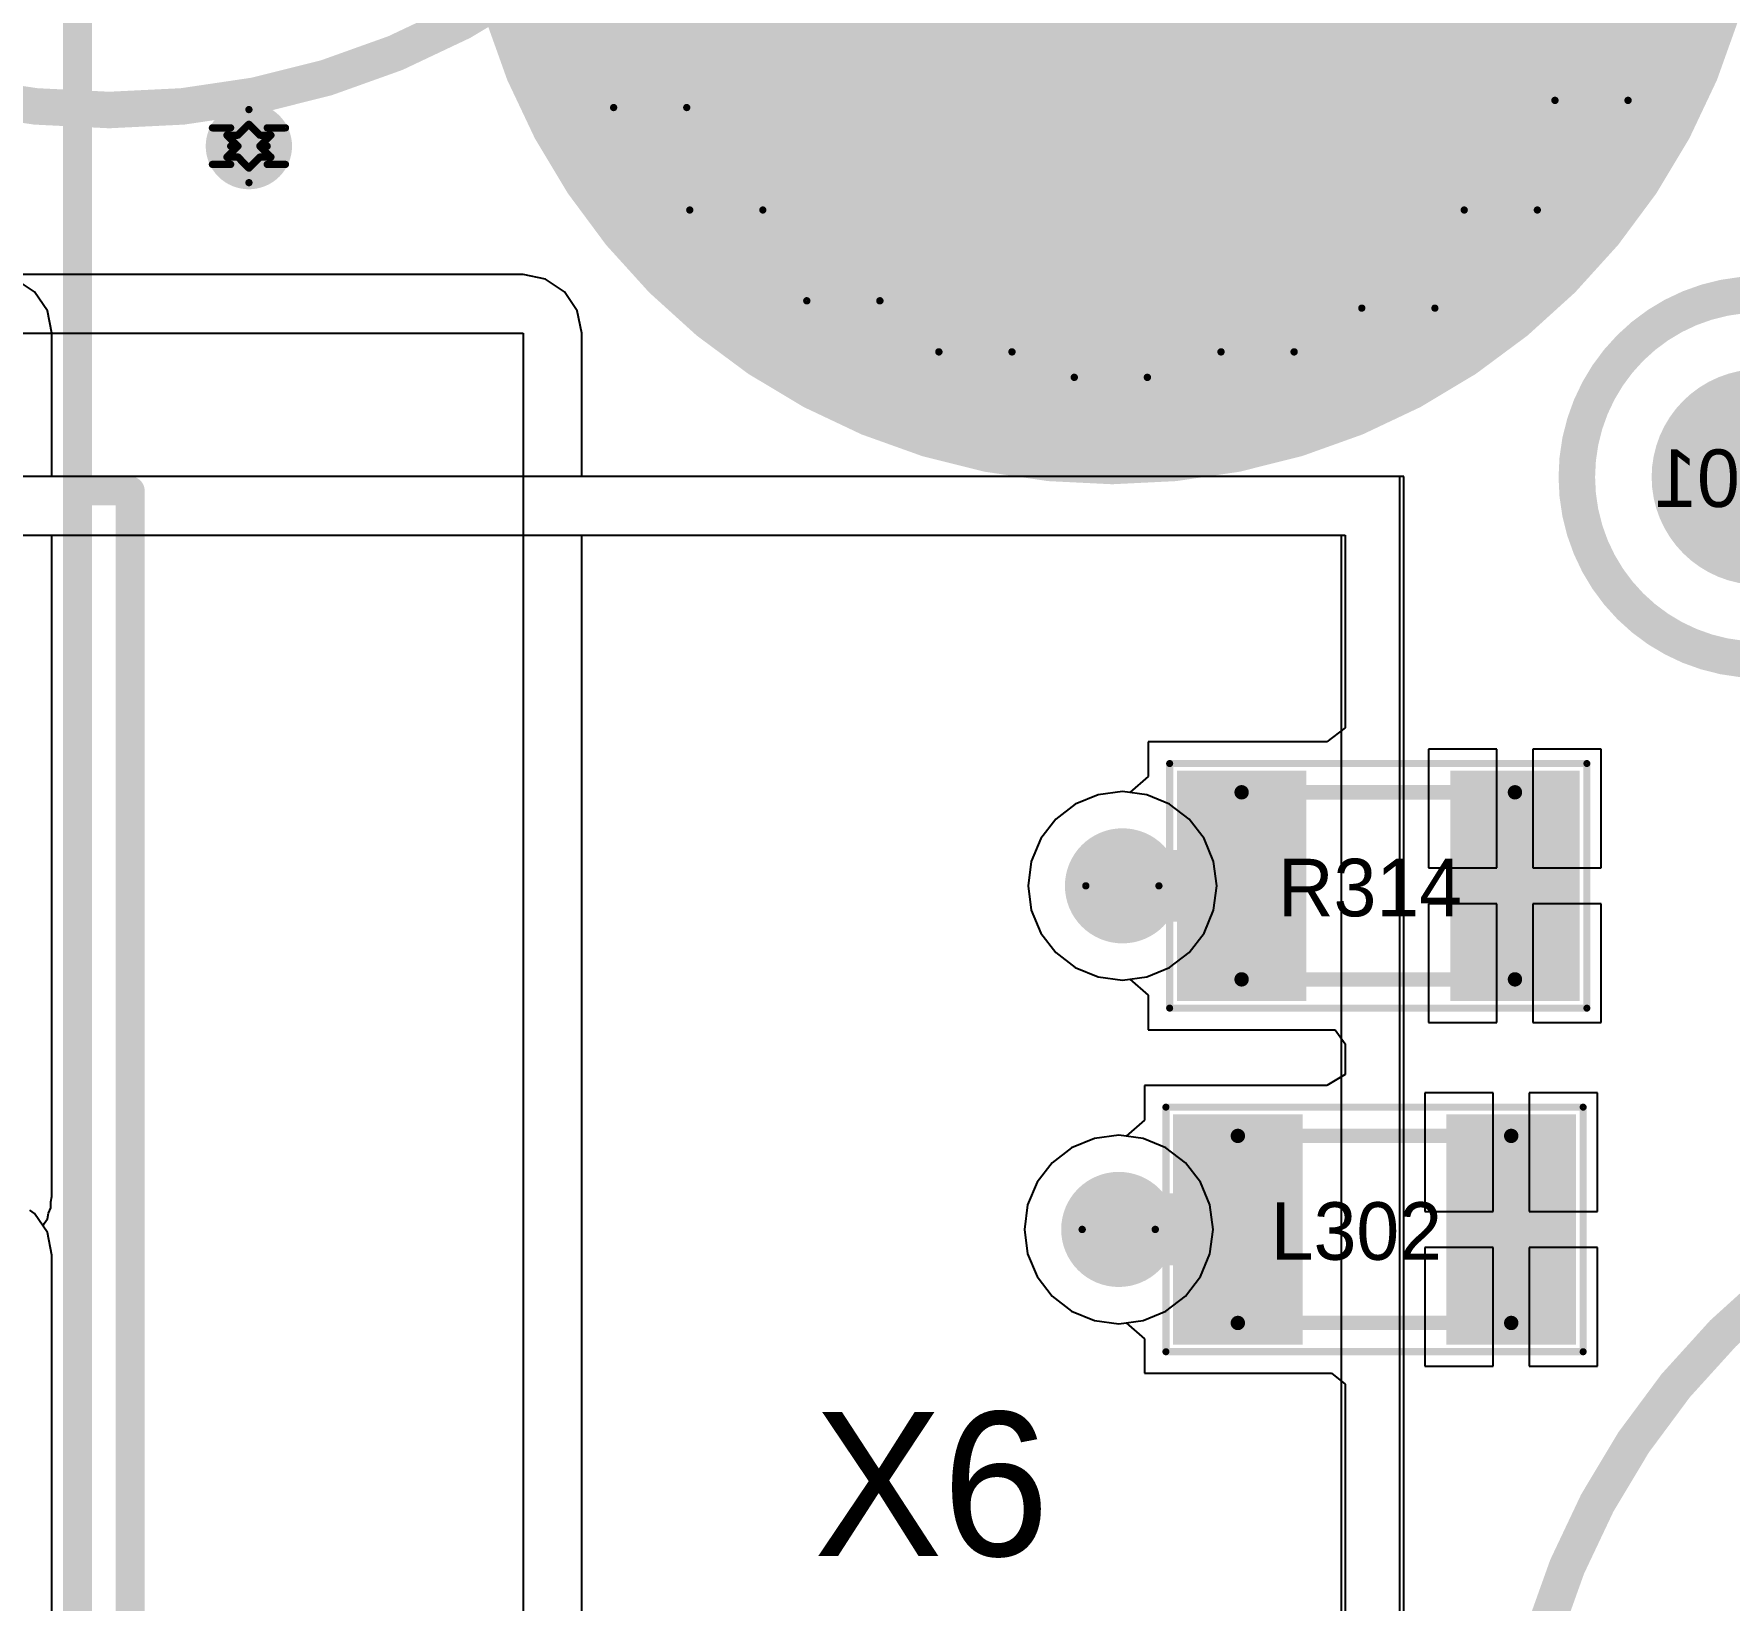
# Model space of a CAD drawing. Header units: millimetres. Extents: x 5 to 399, y 5 to 287.
# Drawn here: x 235.22 to 247, y 172.06 to 182.94 of the extents above; entities that cross this region are included whole.
import ezdxf

# ---------------------------------------------------------------- set-up
doc = ezdxf.new("R2010")
doc.units = ezdxf.units.MM
for name, color, linetype in [('BottomLayer', 5, 'Continuous'), ('BottomOverlay', 54, 'Continuous'), ('BottomPaste', 16, 'Continuous'), ('BottomSolder', 6, 'Continuous'), ('DrillDrawing', 1, 'Continuous'), ('DrillGuide', 244, 'Continuous'), ('Mechanical13', 56, 'Continuous'), ('Mechanical3', 76, 'Continuous'), ('Mechanical7', 56, 'Continuous'), ('MidLayer1', 16, 'Continuous'), ('MidLayer2', 76, 'Continuous'), ('MultiLayer', 9, 'Continuous'), ('PadHoleLayer', 156, 'Continuous'), ('TopLayer', 1, 'Continuous'), ('TopOverlay', 2, 'Continuous'), ('TopPaste', 8, 'Continuous'), ('TopSolder', 216, 'Continuous'), ('ViaHoleLayer', 16, 'Continuous')]:
    doc.layers.add(name, color=color, linetype=linetype)

# ---------------------------------------------------------------- blocks, each defined once
blk = doc.blocks.new('0805_R_7')
at = {"layer": 'Mechanical13', "const_width": 0.1}
for points in [[(0.95, 0.65), (-0.95, 0.65)], [(-0.95, 0.65), (-0.95, -0.65)], [(0.95, 0.65), (0.95, -0.65)], [(0.95, -0.65), (-0.95, -0.65)]]:
    blk.add_lwpolyline(points, dxfattribs=at)
at = {"layer": 'Mechanical13', "const_width": 0.05}
for points in [[(-0.975, 0.65, 1), (-0.925, 0.65, 1)], [(-0.975, 0.65, 1), (-0.925, 0.65, 1)], [(0.925, 0.65, 1), (0.975, 0.65, 1)], [(0.925, 0.65, 1), (0.975, 0.65, 1)], [(-0.975, -0.65, 1), (-0.925, -0.65, 1)], [(-0.975, -0.65, 1), (-0.925, -0.65, 1)], [(0.925, -0.65, 1), (0.975, -0.65, 1)], [(0.925, -0.65, 1), (0.975, -0.65, 1)]]:
    blk.add_lwpolyline(points, format="xyb", close=True, dxfattribs=at)
at = {"layer": 'TopLayer'}
for points in [[(-0.55, -0.75), (-0.55, 0.75), (-1.35, -0.75), (-1.35, 0.75)], [(0.55, 0.75), (0.55, -0.75), (1.35, 0.75), (1.35, -0.75)]]:
    blk.add_solid(points, dxfattribs=at)
at = {"layer": 'TopOverlay', "const_width": 0.05}
for points in [[(1.45, 0.85), (-1.45, 0.85)], [(-1.45, 0.85), (-1.45, -0.85)], [(1.45, 0.85), (1.45, -0.85)], [(1.45, -0.85), (-1.45, -0.85)]]:
    blk.add_lwpolyline(points, dxfattribs=at)
at = {"layer": 'TopOverlay', "const_width": 0.025}
for points in [[(-1.462, 0.85, 1), (-1.438, 0.85, 1)], [(-1.462, 0.85, 1), (-1.438, 0.85, 1)], [(1.438, 0.85, 1), (1.462, 0.85, 1)], [(1.438, 0.85, 1), (1.462, 0.85, 1)], [(-1.462, -0.85, 1), (-1.438, -0.85, 1)], [(-1.462, -0.85, 1), (-1.438, -0.85, 1)], [(1.438, -0.85, 1), (1.462, -0.85, 1)], [(1.438, -0.85, 1), (1.462, -0.85, 1)]]:
    blk.add_lwpolyline(points, format="xyb", close=True, dxfattribs=at)
at = {"layer": 'TopPaste'}
for points in [[(-0.55, -0.75), (-0.55, 0.75), (-1.35, -0.75), (-1.35, 0.75)], [(0.55, 0.75), (0.55, -0.75), (1.35, 0.75), (1.35, -0.75)]]:
    blk.add_solid(points, dxfattribs=at)
at = {"layer": 'TopSolder'}
for points in [[(-0.5, -0.8), (-0.5, 0.8), (-1.4, -0.8), (-1.4, 0.8)], [(0.5, 0.8), (0.5, -0.8), (1.4, 0.8), (1.4, -0.8)]]:
    blk.add_solid(points, dxfattribs=at)
blk = doc.blocks.new('0805_R_12')
at = {"layer": 'Mechanical13', "const_width": 0.1}
for points in [[(-0.95, -0.65), (-0.95, 0.65)], [(-0.95, 0.65), (0.95, 0.65)], [(0.95, -0.65), (0.95, 0.65)], [(-0.95, -0.65), (0.95, -0.65)]]:
    blk.add_lwpolyline(points, dxfattribs=at)
at = {"layer": 'Mechanical13', "const_width": 0.05}
for points in [[(-0.975, 0.65, 1), (-0.925, 0.65, 1)], [(-0.975, 0.65, 1), (-0.925, 0.65, 1)], [(0.925, 0.65, 1), (0.975, 0.65, 1)], [(0.925, 0.65, 1), (0.975, 0.65, 1)], [(-0.975, -0.65, 1), (-0.925, -0.65, 1)], [(-0.975, -0.65, 1), (-0.925, -0.65, 1)], [(0.925, -0.65, 1), (0.975, -0.65, 1)], [(0.925, -0.65, 1), (0.975, -0.65, 1)]]:
    blk.add_lwpolyline(points, format="xyb", close=True, dxfattribs=at)
at = {"layer": 'TopLayer'}
for points in [[(-0.55, -0.75), (-0.55, 0.75), (-1.35, -0.75), (-1.35, 0.75)], [(0.55, 0.75), (0.55, -0.75), (1.35, 0.75), (1.35, -0.75)]]:
    blk.add_solid(points, dxfattribs=at)
at = {"layer": 'TopOverlay', "const_width": 0.05}
for points in [[(-1.45, -0.85), (-1.45, 0.85)], [(-1.45, 0.85), (1.45, 0.85)], [(1.45, -0.85), (1.45, 0.85)], [(-1.45, -0.85), (1.45, -0.85)]]:
    blk.add_lwpolyline(points, dxfattribs=at)
at = {"layer": 'TopOverlay', "const_width": 0.025}
for points in [[(-1.462, 0.85, 1), (-1.438, 0.85, 1)], [(-1.462, 0.85, 1), (-1.438, 0.85, 1)], [(1.438, 0.85, 1), (1.462, 0.85, 1)], [(1.438, 0.85, 1), (1.462, 0.85, 1)], [(-1.462, -0.85, 1), (-1.438, -0.85, 1)], [(-1.462, -0.85, 1), (-1.438, -0.85, 1)], [(1.438, -0.85, 1), (1.462, -0.85, 1)], [(1.438, -0.85, 1), (1.462, -0.85, 1)]]:
    blk.add_lwpolyline(points, format="xyb", close=True, dxfattribs=at)
at = {"layer": 'TopPaste'}
for points in [[(-0.55, -0.75), (-0.55, 0.75), (-1.35, -0.75), (-1.35, 0.75)], [(0.55, 0.75), (0.55, -0.75), (1.35, 0.75), (1.35, -0.75)]]:
    blk.add_solid(points, dxfattribs=at)
at = {"layer": 'TopSolder'}
for points in [[(-0.5, -0.8), (-0.5, 0.8), (-1.4, -0.8), (-1.4, 0.8)], [(0.5, 0.8), (0.5, -0.8), (1.4, 0.8), (1.4, -0.8)]]:
    blk.add_solid(points, dxfattribs=at)
blk = doc.blocks.new('TP1_5MM_B_84')
at = {"layer": 'BottomLayer', "const_width": 0.75}
blk.add_lwpolyline([(-0.375, 0, 1), (0.375, 0, 1)], format="xyb", close=True, dxfattribs=at)
at = {"layer": 'BottomOverlay'}
for points, const_width in [([(1.27, 0, 1), (-1.27, 0, 1)], 0.254), ([(-1.333, 0, 1), (-1.206, 0, 1)], 0.127), ([(1.206, 0, 1), (1.333, 0, 1)], 0.127)]:
    blk.add_lwpolyline(points, format="xyb", close=True, dxfattribs=dict(at, const_width=const_width))
at = {"layer": 'BottomPaste', "const_width": 0.75}
blk.add_lwpolyline([(-0.375, 0, 1), (0.375, 0, 1)], format="xyb", close=True, dxfattribs=at)
at = {"layer": 'BottomSolder', "const_width": 0.75}
blk.add_lwpolyline([(-0.375, 0, 1), (0.375, 0, 1)], format="xyb", close=True, dxfattribs=at)
blk = doc.blocks.new('MOLEX_M_______4P_90_180____172')
at = {"layer": 'BottomLayer'}
for points, const_width in [([(-0.75, 10.05, 1), (0.75, 10.05, 1)], 1.5), ([(1.425, 2.75, 1), (2.775, 2.75, 1)], 1.35), ([(-2.775, -2.75, 1), (-1.425, -2.75, 1)], 1.35), ([(1.425, -2.75, 1), (2.775, -2.75, 1)], 1.35)]:
    blk.add_lwpolyline(points, format="xyb", close=True, dxfattribs=dict(at, const_width=const_width))
blk.add_solid([(-3.45, 1.4), (-0.75, 1.4), (-3.45, 4.1), (-0.75, 4.1)], dxfattribs=at)
at = {"layer": 'BottomSolder'}
for points, const_width in [([(-0.775, 10.05, 1), (0.775, 10.05, 1)], 1.55), ([(1.4, 2.75, 1), (2.8, 2.75, 1)], 1.4), ([(-2.8, -2.75, 1), (-1.4, -2.75, 1)], 1.4), ([(1.4, -2.75, 1), (2.8, -2.75, 1)], 1.4)]:
    blk.add_lwpolyline(points, format="xyb", close=True, dxfattribs=dict(at, const_width=const_width))
blk.add_solid([(-3.5, 1.35), (-0.7, 1.35), (-3.5, 4.15), (-0.7, 4.15)], dxfattribs=at)
at = {"layer": 'MidLayer1'}
for points, const_width in [([(-0.75, 10.05, 1), (0.75, 10.05, 1)], 1.5), ([(1.425, 2.75, 1), (2.775, 2.75, 1)], 1.35), ([(-2.775, -2.75, 1), (-1.425, -2.75, 1)], 1.35), ([(1.425, -2.75, 1), (2.775, -2.75, 1)], 1.35)]:
    blk.add_lwpolyline(points, format="xyb", close=True, dxfattribs=dict(at, const_width=const_width))
blk.add_solid([(-3.45, 1.4), (-0.75, 1.4), (-3.45, 4.1), (-0.75, 4.1)], dxfattribs=at)
at = {"layer": 'MidLayer2'}
for points, const_width in [([(-0.75, 10.05, 1), (0.75, 10.05, 1)], 1.5), ([(1.425, 2.75, 1), (2.775, 2.75, 1)], 1.35), ([(-2.775, -2.75, 1), (-1.425, -2.75, 1)], 1.35), ([(1.425, -2.75, 1), (2.775, -2.75, 1)], 1.35)]:
    blk.add_lwpolyline(points, format="xyb", close=True, dxfattribs=dict(at, const_width=const_width))
blk.add_solid([(-3.45, 1.4), (-0.75, 1.4), (-3.45, 4.1), (-0.75, 4.1)], dxfattribs=at)
at = {"layer": 'MultiLayer'}
for points, const_width in [([(-0.75, 10.05, 1), (0.75, 10.05, 1)], 1.5), ([(1.425, 2.75, 1), (2.775, 2.75, 1)], 1.35), ([(-2.775, -2.75, 1), (-1.425, -2.75, 1)], 1.35), ([(1.425, -2.75, 1), (2.775, -2.75, 1)], 1.35)]:
    blk.add_lwpolyline(points, format="xyb", close=True, dxfattribs=dict(at, const_width=const_width))
blk.add_solid([(-3.45, 1.4), (-0.75, 1.4), (-3.45, 4.1), (-0.75, 4.1)], dxfattribs=at)
at = {"layer": 'PadHoleLayer'}
for points, const_width in [([(-0.75, 10.05, 1), (0.75, 10.05, 1)], 1.5), ([(-2.525, 2.75, 1), (-1.675, 2.75, 1)], 0.85), ([(1.675, 2.75, 1), (2.525, 2.75, 1)], 0.85), ([(-2.525, -2.75, 1), (-1.675, -2.75, 1)], 0.85), ([(1.675, -2.75, 1), (2.525, -2.75, 1)], 0.85)]:
    blk.add_lwpolyline(points, format="xyb", close=True, dxfattribs=dict(at, const_width=const_width))
at = {"layer": 'TopLayer'}
for points, const_width in [([(-0.75, 10.05, 1), (0.75, 10.05, 1)], 1.5), ([(1.425, 2.75, 1), (2.775, 2.75, 1)], 1.35), ([(-2.775, -2.75, 1), (-1.425, -2.75, 1)], 1.35), ([(1.425, -2.75, 1), (2.775, -2.75, 1)], 1.35)]:
    blk.add_lwpolyline(points, format="xyb", close=True, dxfattribs=dict(at, const_width=const_width))
blk.add_solid([(-3.45, 1.4), (-0.75, 1.4), (-3.45, 4.1), (-0.75, 4.1)], dxfattribs=at)
at = {"layer": 'TopOverlay', "const_width": 0.203}
for points in [[(-5.173, 16.644), (4.809, 16.644)], [(-5.173, -4.5), (-5.173, 16.644)], [(4.809, -4.5), (4.809, 16.644)], [(-1.008, 15.856), (-1.008, 16.618)], [(1.024, 15.856), (1.024, 16.618)], [(-1.008, 15.856), (1.024, 15.856)], [(4.809, 5.054), (5.175, 5.054)], [(5.175, -4.5), (5.175, 5.054)], [(-3.937, 1.016), (-3.937, 4.572)], [(-3.937, 4.572), (-0.381, 4.572)], [(-0.381, 1.016), (-0.381, 4.572)], [(0.263, 3.556), (1.279, 4.572)], [(1.279, 4.572), (2.803, 4.572)], [(2.803, 4.572), (3.819, 3.556)], [(0.263, 1.016), (0.263, 3.556)], [(3.819, 1.016), (3.819, 3.556)], [(-3.937, 0.508), (-3.937, 1.016)], [(-0.381, 0.508), (-0.381, 1.016)], [(0.263, 0.508), (0.263, 1.016)], [(3.819, 0.508), (3.819, 1.016)], [(-3.937, 0.508), (-0.381, 0.508)], [(0.263, 0.508), (3.819, 0.508)], [(-3.937, -1.397), (-2.921, -0.381)], [(-2.921, -0.381), (-1.397, -0.381)], [(-1.397, -0.381), (-0.381, -1.397)], [(0.263, -0.928), (0.263, -0.381)], [(0.263, -0.381), (3.819, -0.381)], [(3.819, -0.928), (3.819, -0.381)], [(0.263, -4.484), (0.263, -0.928)], [(3.819, -4.484), (3.819, -0.928)], [(-3.937, -1.944), (-3.937, -1.397)], [(-0.381, -1.944), (-0.381, -1.397)], [(-3.937, -4.484), (-3.937, -1.944)], [(-0.381, -4.484), (-0.381, -1.944)], [(-5.173, -4.5), (3.363, -4.5)], [(-3.937, -4.484), (-0.381, -4.484)], [(0.263, -4.484), (3.819, -4.484)], [(3.363, -4.5), (4.809, -4.5)], [(4.809, -4.5), (5.175, -4.5)]]:
    blk.add_lwpolyline(points, dxfattribs=at)
at = {"layer": 'TopOverlay', "const_width": 0.102}
for points in [[(-5.224, 16.644, 1), (-5.123, 16.644, 1)], [(-5.224, 16.644, 1), (-5.123, 16.644, 1)], [(4.758, 16.644, 1), (4.86, 16.644, 1)], [(4.758, 16.644, 1), (4.86, 16.644, 1)], [(-1.059, 16.618, 1), (-0.957, 16.618, 1)], [(0.973, 16.618, 1), (1.075, 16.618, 1)], [(-1.059, 15.856, 1), (-0.957, 15.856, 1)], [(-1.059, 15.856, 1), (-0.957, 15.856, 1)], [(0.973, 15.856, 1), (1.075, 15.856, 1)], [(0.973, 15.856, 1), (1.075, 15.856, 1)], [(4.758, 5.054, 1), (4.86, 5.054, 1)], [(5.124, 5.054, 1), (5.225, 5.054, 1)], [(5.124, 5.054, 1), (5.225, 5.054, 1)], [(-3.988, 4.572, 1), (-3.886, 4.572, 1)], [(-3.988, 4.572, 1), (-3.886, 4.572, 1)], [(-0.432, 4.572, 1), (-0.33, 4.572, 1)], [(-0.432, 4.572, 1), (-0.33, 4.572, 1)], [(1.228, 4.572, 1), (1.33, 4.572, 1)], [(1.228, 4.572, 1), (1.33, 4.572, 1)], [(2.752, 4.572, 1), (2.854, 4.572, 1)], [(2.752, 4.572, 1), (2.854, 4.572, 1)], [(0.212, 3.556, 1), (0.314, 3.556, 1)], [(0.212, 3.556, 1), (0.314, 3.556, 1)], [(3.768, 3.556, 1), (3.87, 3.556, 1)], [(3.768, 3.556, 1), (3.87, 3.556, 1)], [(-3.988, 1.016, 1), (-3.886, 1.016, 1)], [(-3.988, 1.016, 1), (-3.886, 1.016, 1)], [(-0.432, 1.016, 1), (-0.33, 1.016, 1)], [(-0.432, 1.016, 1), (-0.33, 1.016, 1)], [(0.212, 1.016, 1), (0.314, 1.016, 1)], [(0.212, 1.016, 1), (0.314, 1.016, 1)], [(3.768, 1.016, 1), (3.87, 1.016, 1)], [(3.768, 1.016, 1), (3.87, 1.016, 1)], [(-3.988, 0.508, 1), (-3.886, 0.508, 1)], [(-3.988, 0.508, 1), (-3.886, 0.508, 1)], [(-0.432, 0.508, 1), (-0.33, 0.508, 1)], [(-0.432, 0.508, 1), (-0.33, 0.508, 1)], [(0.212, 0.508, 1), (0.314, 0.508, 1)], [(0.212, 0.508, 1), (0.314, 0.508, 1)], [(3.768, 0.508, 1), (3.87, 0.508, 1)], [(3.768, 0.508, 1), (3.87, 0.508, 1)], [(-2.972, -0.381, 1), (-2.87, -0.381, 1)], [(-2.972, -0.381, 1), (-2.87, -0.381, 1)], [(-1.448, -0.381, 1), (-1.346, -0.381, 1)], [(-1.448, -0.381, 1), (-1.346, -0.381, 1)], [(0.212, -0.381, 1), (0.314, -0.381, 1)], [(0.212, -0.381, 1), (0.314, -0.381, 1)], [(3.768, -0.381, 1), (3.87, -0.381, 1)], [(3.768, -0.381, 1), (3.87, -0.381, 1)], [(0.212, -0.928, 1), (0.314, -0.928, 1)], [(0.212, -0.928, 1), (0.314, -0.928, 1)], [(3.768, -0.928, 1), (3.87, -0.928, 1)], [(3.768, -0.928, 1), (3.87, -0.928, 1)], [(-3.988, -1.397, 1), (-3.886, -1.397, 1)], [(-3.988, -1.397, 1), (-3.886, -1.397, 1)], [(-0.432, -1.397, 1), (-0.33, -1.397, 1)], [(-0.432, -1.397, 1), (-0.33, -1.397, 1)], [(-3.988, -1.944, 1), (-3.886, -1.944, 1)], [(-3.988, -1.944, 1), (-3.886, -1.944, 1)], [(-0.432, -1.944, 1), (-0.33, -1.944, 1)], [(-0.432, -1.944, 1), (-0.33, -1.944, 1)], [(-5.224, -4.5, 1), (-5.123, -4.5, 1)], [(-5.224, -4.5, 1), (-5.123, -4.5, 1)], [(-3.988, -4.484, 1), (-3.886, -4.484, 1)], [(-3.988, -4.484, 1), (-3.886, -4.484, 1)], [(-0.432, -4.484, 1), (-0.33, -4.484, 1)], [(-0.432, -4.484, 1), (-0.33, -4.484, 1)], [(0.212, -4.484, 1), (0.314, -4.484, 1)], [(0.212, -4.484, 1), (0.314, -4.484, 1)], [(3.312, -4.5, 1), (3.414, -4.5, 1)], [(3.312, -4.5, 1), (3.414, -4.5, 1)], [(3.768, -4.484, 1), (3.87, -4.484, 1)], [(3.768, -4.484, 1), (3.87, -4.484, 1)], [(4.758, -4.5, 1), (4.86, -4.5, 1)], [(4.758, -4.5, 1), (4.86, -4.5, 1)], [(4.758, -4.5, 1), (4.86, -4.5, 1)], [(5.124, -4.5, 1), (5.225, -4.5, 1)], [(5.124, -4.5, 1), (5.225, -4.5, 1)]]:
    blk.add_lwpolyline(points, format="xyb", close=True, dxfattribs=at)
at = {"layer": 'TopSolder'}
for points, const_width in [([(-0.775, 10.05, 1), (0.775, 10.05, 1)], 1.55), ([(1.4, 2.75, 1), (2.8, 2.75, 1)], 1.4), ([(-2.8, -2.75, 1), (-1.4, -2.75, 1)], 1.4), ([(1.4, -2.75, 1), (2.8, -2.75, 1)], 1.4)]:
    blk.add_lwpolyline(points, format="xyb", close=True, dxfattribs=dict(at, const_width=const_width))
blk.add_solid([(-3.5, 1.35), (-0.7, 1.35), (-3.5, 4.15), (-0.7, 4.15)], dxfattribs=at)
blk = doc.blocks.new('M4_4_5_PAD9_211')
at = {"layer": 'BottomLayer', "const_width": 4.5}
blk.add_lwpolyline([(36.379, 0, 1), (40.879, 0, 1)], format="xyb", close=True, dxfattribs=at)
at = {"layer": 'BottomSolder', "const_width": 4.55}
blk.add_lwpolyline([(36.354, 0, 1), (40.904, 0, 1)], format="xyb", close=True, dxfattribs=at)
at = {"layer": 'MidLayer1', "const_width": 4.5}
blk.add_lwpolyline([(36.379, 0, 1), (40.879, 0, 1)], format="xyb", close=True, dxfattribs=at)
at = {"layer": 'MidLayer2', "const_width": 4.5}
blk.add_lwpolyline([(36.379, 0, 1), (40.879, 0, 1)], format="xyb", close=True, dxfattribs=at)
at = {"layer": 'MultiLayer', "const_width": 4.5}
blk.add_lwpolyline([(36.379, 0, 1), (40.879, 0, 1)], format="xyb", close=True, dxfattribs=at)
at = {"layer": 'PadHoleLayer', "const_width": 2.25}
blk.add_lwpolyline([(37.504, 0, 1), (39.754, 0, 1)], format="xyb", close=True, dxfattribs=at)
at = {"layer": 'TopLayer', "const_width": 4.5}
blk.add_lwpolyline([(36.379, 0, 1), (40.879, 0, 1)], format="xyb", close=True, dxfattribs=at)
at = {"layer": 'TopSolder', "const_width": 4.55}
blk.add_lwpolyline([(36.354, 0, 1), (40.904, 0, 1)], format="xyb", close=True, dxfattribs=at)

msp = doc.modelspace()

# ---------------------------------------------------------------- linework, layer by layer
at = {"layer": 'BottomLayer'}
for p, q in [((235.223, 181.149), (235.091, 181.238)), ((235.312, 181.017), (235.223, 181.149)), ((235.343, 180.861), (235.312, 181.017)), ((235.343, 179.866), (235.343, 180.861)), ((244.712, 179.866), (235.343, 179.866)), ((244.712, 171.604), (244.712, 179.866)), ((235.343, 179.338), (235.343, 179.458)), ((235.343, 179.458), (244.305, 179.458)), ((244.305, 179.458), (244.305, 171.694)), ((235.343, 174.863), (235.343, 179.338)), ((235.335, 174.824), (235.343, 174.863)), ((235.312, 174.707), (235.32, 174.746)), ((235.32, 174.746), (235.335, 174.783)), ((235.335, 174.783), (235.335, 174.824)), ((235.282, 174.656), (235.289, 174.674)), ((235.312, 174.611), (235.282, 174.656)), ((235.289, 174.674), (235.312, 174.707)), ((235.343, 174.455), (235.312, 174.611)), ((235.343, 168.691), (235.343, 174.455))]:
    msp.add_line(p, q, dxfattribs=at)
for points, const_width in [([(245.844, 182.48, 1), (246.244, 182.48, 1)], 0.4), ([(239.302, 182.43, 1), (239.702, 182.43, 1)], 0.4), ([(236.562, 182.162, 1), (236.862, 182.162, 1)], 0.3), ([(239.83, 181.718, 1), (240.23, 181.718, 1)], 0.4), ([(245.214, 181.718, 1), (245.614, 181.718, 1)], 0.4), ([(240.644, 181.087, 1), (241.044, 181.087, 1)], 0.4), ([(244.502, 181.036, 1), (244.902, 181.036, 1)], 0.4), ([(241.562, 180.732, 1), (241.962, 180.732, 1)], 0.4), ([(243.523, 180.732, 1), (243.923, 180.732, 1)], 0.4), ([(242.503, 180.555, 1), (242.903, 180.555, 1)], 0.4), ([(242.584, 177.021, 1), (242.984, 177.021, 1)], 0.4), ([(242.558, 174.633, 1), (242.958, 174.633, 1)], 0.4)]:
    msp.add_lwpolyline(points, format="xyb", close=True, dxfattribs=dict(at, const_width=const_width))
at = {"layer": 'DrillDrawing'}
for points, const_width in [([(246.298, 182.48, 1), (245.79, 182.48, 1)], 0.0508), ([(239.756, 182.43, 1), (239.248, 182.43, 1)], 0.0508), ([(236.7, 182.416, 1), (236.725, 182.416, 1)], 0.0254), ([(236.7, 182.416, 1), (236.725, 182.416, 1)], 0.0254), ([(239.235, 182.43, 1), (239.26, 182.43, 1)], 0.0254), ([(239.743, 182.43, 1), (239.768, 182.43, 1)], 0.0254), ([(245.777, 182.48, 1), (245.803, 182.48, 1)], 0.0254), ([(246.285, 182.48, 1), (246.311, 182.48, 1)], 0.0254), ([(236.446, 182.289, 1), (236.471, 182.289, 1)], 0.0254), ([(236.446, 182.289, 1), (236.471, 182.289, 1)], 0.0254), ([(236.573, 182.289, 1), (236.598, 182.289, 1)], 0.0254), ([(236.573, 182.289, 1), (236.598, 182.289, 1)], 0.0254), ([(236.7, 182.314, 1), (236.725, 182.314, 1)], 0.0254), ([(236.7, 182.314, 1), (236.725, 182.314, 1)], 0.0254), ([(236.827, 182.289, 1), (236.852, 182.289, 1)], 0.0254), ([(236.827, 182.289, 1), (236.852, 182.289, 1)], 0.0254), ([(236.954, 182.289, 1), (236.979, 182.289, 1)], 0.0254), ([(236.954, 182.289, 1), (236.979, 182.289, 1)], 0.0254), ([(236.547, 182.238, 1), (236.573, 182.238, 1)], 0.0254), ([(236.547, 182.238, 1), (236.573, 182.238, 1)], 0.0254), ([(236.573, 182.162, 1), (236.598, 182.162, 1)], 0.0254), ([(236.573, 182.162, 1), (236.598, 182.162, 1)], 0.0254), ([(236.624, 182.238, 1), (236.649, 182.238, 1)], 0.0254), ([(236.624, 182.238, 1), (236.649, 182.238, 1)], 0.0254), ([(236.624, 182.162, 1), (236.649, 182.162, 1)], 0.0254), ([(236.624, 182.162, 1), (236.649, 182.162, 1)], 0.0254), ([(236.776, 182.238, 1), (236.801, 182.238, 1)], 0.0254), ([(236.776, 182.238, 1), (236.801, 182.238, 1)], 0.0254), ([(236.776, 182.162, 1), (236.801, 182.162, 1)], 0.0254), ([(236.776, 182.162, 1), (236.801, 182.162, 1)], 0.0254), ([(236.827, 182.162, 1), (236.852, 182.162, 1)], 0.0254), ([(236.827, 182.162, 1), (236.852, 182.162, 1)], 0.0254), ([(236.852, 182.238, 1), (236.878, 182.238, 1)], 0.0254), ([(236.852, 182.238, 1), (236.878, 182.238, 1)], 0.0254), ([(236.446, 182.035, 1), (236.471, 182.035, 1)], 0.0254), ([(236.446, 182.035, 1), (236.471, 182.035, 1)], 0.0254), ([(236.547, 182.086, 1), (236.573, 182.086, 1)], 0.0254), ([(236.547, 182.086, 1), (236.573, 182.086, 1)], 0.0254), ([(236.573, 182.035, 1), (236.598, 182.035, 1)], 0.0254), ([(236.573, 182.035, 1), (236.598, 182.035, 1)], 0.0254), ([(236.624, 182.086, 1), (236.649, 182.086, 1)], 0.0254), ([(236.624, 182.086, 1), (236.649, 182.086, 1)], 0.0254), ([(236.776, 182.086, 1), (236.801, 182.086, 1)], 0.0254), ([(236.776, 182.086, 1), (236.801, 182.086, 1)], 0.0254), ([(236.827, 182.035, 1), (236.852, 182.035, 1)], 0.0254), ([(236.827, 182.035, 1), (236.852, 182.035, 1)], 0.0254), ([(236.852, 182.086, 1), (236.878, 182.086, 1)], 0.0254), ([(236.852, 182.086, 1), (236.878, 182.086, 1)], 0.0254), ([(236.954, 182.035, 1), (236.979, 182.035, 1)], 0.0254), ([(236.954, 182.035, 1), (236.979, 182.035, 1)], 0.0254), ([(236.7, 182.009, 1), (236.725, 182.009, 1)], 0.0254), ([(236.7, 182.009, 1), (236.725, 182.009, 1)], 0.0254), ([(236.7, 181.908, 1), (236.725, 181.908, 1)], 0.0254), ([(236.7, 181.908, 1), (236.725, 181.908, 1)], 0.0254), ([(240.284, 181.718, 1), (239.776, 181.718, 1)], 0.0508), ([(245.668, 181.718, 1), (245.16, 181.718, 1)], 0.0508), ([(239.764, 181.718, 1), (239.789, 181.718, 1)], 0.0254), ([(240.272, 181.718, 1), (240.297, 181.718, 1)], 0.0254), ([(245.147, 181.718, 1), (245.172, 181.718, 1)], 0.0254), ([(245.655, 181.718, 1), (245.68, 181.718, 1)], 0.0254), ([(241.098, 181.087, 1), (240.59, 181.087, 1)], 0.0508), ([(244.956, 181.036, 1), (244.448, 181.036, 1)], 0.0508), ([(240.577, 181.087, 1), (240.603, 181.087, 1)], 0.0254), ([(241.085, 181.087, 1), (241.111, 181.087, 1)], 0.0254), ([(242.016, 180.732, 1), (241.508, 180.732, 1)], 0.0508), ([(243.977, 180.732, 1), (243.469, 180.732, 1)], 0.0508), ([(244.435, 181.036, 1), (244.46, 181.036, 1)], 0.0254), ([(244.943, 181.036, 1), (244.968, 181.036, 1)], 0.0254), ([(241.495, 180.732, 1), (241.521, 180.732, 1)], 0.0254), ([(242.003, 180.732, 1), (242.029, 180.732, 1)], 0.0254), ([(242.957, 180.555, 1), (242.449, 180.555, 1)], 0.0508), ([(243.456, 180.732, 1), (243.482, 180.732, 1)], 0.0254), ([(243.964, 180.732, 1), (243.99, 180.732, 1)], 0.0254), ([(242.436, 180.555, 1), (242.462, 180.555, 1)], 0.0254), ([(242.944, 180.555, 1), (242.97, 180.555, 1)], 0.0254), ([(243.038, 177.021, 1), (242.53, 177.021, 1)], 0.0508), ([(242.517, 177.021, 1), (242.542, 177.021, 1)], 0.0254), ([(243.025, 177.021, 1), (243.05, 177.021, 1)], 0.0254), ([(243.012, 174.633, 1), (242.504, 174.633, 1)], 0.0508), ([(242.491, 174.633, 1), (242.517, 174.633, 1)], 0.0254), ([(242.999, 174.633, 1), (243.025, 174.633, 1)], 0.0254)]:
    msp.add_lwpolyline(points, format="xyb", close=True, dxfattribs=dict(at, const_width=const_width))
at = {"layer": 'DrillDrawing', "const_width": 0.0508}
for points in [[(236.585, 182.289), (236.712, 182.416)], [(236.712, 182.416), (236.839, 182.289)], [(236.458, 182.289), (236.585, 182.162)], [(236.458, 182.289), (236.585, 182.289)], [(236.636, 182.238), (236.712, 182.314)], [(236.712, 182.314), (236.789, 182.238)], [(236.839, 182.289), (236.966, 182.289)], [(236.839, 182.162), (236.966, 182.289)], [(236.458, 182.035), (236.585, 182.162)], [(236.56, 182.238), (236.636, 182.162)], [(236.56, 182.238), (236.636, 182.238)], [(236.56, 182.086), (236.636, 182.162)], [(236.789, 182.238), (236.865, 182.238)], [(236.789, 182.162), (236.865, 182.238)], [(236.789, 182.162), (236.865, 182.086)], [(236.839, 182.162), (236.966, 182.035)], [(236.458, 182.035), (236.585, 182.035)], [(236.56, 182.086), (236.636, 182.086)], [(236.585, 182.035), (236.712, 181.908)], [(236.636, 182.086), (236.712, 182.009)], [(236.712, 182.009), (236.789, 182.086)], [(236.712, 181.908), (236.839, 182.035)], [(236.789, 182.086), (236.865, 182.086)], [(236.839, 182.035), (236.966, 182.035)]]:
    msp.add_lwpolyline(points, dxfattribs=at)
at = {"layer": 'DrillGuide'}
for points, const_width in [([(239.402, 182.43, 1), (239.602, 182.43, 1)], 0.2), ([(245.944, 182.48, 1), (246.144, 182.48, 1)], 0.2), ([(236.65, 182.162, 1), (236.775, 182.162, 1)], 0.125), ([(239.93, 181.718, 1), (240.13, 181.718, 1)], 0.2), ([(245.314, 181.718, 1), (245.514, 181.718, 1)], 0.2), ([(240.744, 181.087, 1), (240.944, 181.087, 1)], 0.2), ([(244.602, 181.036, 1), (244.802, 181.036, 1)], 0.2), ([(241.662, 180.732, 1), (241.862, 180.732, 1)], 0.2), ([(243.623, 180.732, 1), (243.823, 180.732, 1)], 0.2), ([(242.603, 180.555, 1), (242.803, 180.555, 1)], 0.2), ([(242.684, 177.021, 1), (242.884, 177.021, 1)], 0.2), ([(242.658, 174.633, 1), (242.858, 174.633, 1)], 0.2)]:
    msp.add_lwpolyline(points, format="xyb", close=True, dxfattribs=dict(at, const_width=const_width))
at = {"layer": 'Mechanical3', "const_width": 0.254}
msp.add_lwpolyline([(244.963, 184.362, 1), (240.462, 184.362, 1)], format="xyb", close=True, dxfattribs=at)
at = {"layer": 'Mechanical7', "const_width": 0.254}
for points in [[(240.941, 187.613, 1), (230.541, 187.613, 1)], [(255.494, 170.375, 1), (245.494, 170.375, 1)]]:
    msp.add_lwpolyline(points, format="xyb", close=True, dxfattribs=at)
at = {"layer": 'MidLayer1'}
for p, q in [((244.712, 179.866), (225.592, 179.866)), ((244.712, 171.604), (244.712, 179.866)), ((226, 179.458), (244.305, 179.458)), ((244.305, 179.458), (244.305, 171.694))]:
    msp.add_line(p, q, dxfattribs=at)
for points, const_width in [([(245.844, 182.48, 1), (246.244, 182.48, 1)], 0.4), ([(239.302, 182.43, 1), (239.702, 182.43, 1)], 0.4), ([(236.562, 182.162, 1), (236.862, 182.162, 1)], 0.3), ([(239.83, 181.718, 1), (240.23, 181.718, 1)], 0.4), ([(245.214, 181.718, 1), (245.614, 181.718, 1)], 0.4), ([(240.644, 181.087, 1), (241.044, 181.087, 1)], 0.4), ([(244.502, 181.036, 1), (244.902, 181.036, 1)], 0.4), ([(241.562, 180.732, 1), (241.962, 180.732, 1)], 0.4), ([(243.523, 180.732, 1), (243.923, 180.732, 1)], 0.4), ([(242.503, 180.555, 1), (242.903, 180.555, 1)], 0.4), ([(242.584, 177.021, 1), (242.984, 177.021, 1)], 0.4), ([(242.558, 174.633, 1), (242.958, 174.633, 1)], 0.4)]:
    msp.add_lwpolyline(points, format="xyb", close=True, dxfattribs=dict(at, const_width=const_width))
at = {"layer": 'MidLayer2'}
for p, q in [((244.712, 179.866), (225.592, 179.866)), ((244.712, 171.604), (244.712, 179.866)), ((226, 179.458), (244.305, 179.458)), ((244.305, 179.458), (244.305, 171.694)), ((242.456, 177.589), (242.32, 177.484)), ((242.614, 177.654), (242.456, 177.589)), ((242.784, 177.676), (242.614, 177.654)), ((242.953, 177.654), (242.784, 177.676)), ((243.111, 177.589), (242.953, 177.654)), ((243.247, 177.484), (243.111, 177.589)), ((242.32, 177.484), (242.216, 177.349)), ((243.351, 177.349), (243.247, 177.484)), ((242.216, 177.349), (242.15, 177.19)), ((243.417, 177.19), (243.351, 177.349)), ((242.15, 177.19), (242.128, 177.021)), ((243.439, 177.021), (243.417, 177.19)), ((242.128, 177.021), (242.15, 176.851)), ((243.417, 176.851), (243.439, 177.021)), ((242.15, 176.851), (242.216, 176.693)), ((243.351, 176.693), (243.417, 176.851)), ((242.216, 176.693), (242.32, 176.557)), ((243.247, 176.557), (243.351, 176.693)), ((242.32, 176.557), (242.456, 176.453)), ((243.111, 176.453), (243.247, 176.557)), ((242.456, 176.453), (242.614, 176.388)), ((242.614, 176.388), (242.784, 176.365)), ((242.784, 176.365), (242.953, 176.388)), ((242.953, 176.388), (243.111, 176.453)), ((242.589, 175.266), (242.43, 175.201)), ((242.758, 175.289), (242.589, 175.266)), ((242.928, 175.266), (242.758, 175.289)), ((243.086, 175.201), (242.928, 175.266)), ((242.295, 175.097), (242.19, 174.961)), ((242.43, 175.201), (242.295, 175.097)), ((243.222, 175.097), (243.086, 175.201)), ((243.326, 174.961), (243.222, 175.097)), ((242.19, 174.961), (242.125, 174.803)), ((243.391, 174.803), (243.326, 174.961)), ((242.125, 174.803), (242.103, 174.633)), ((243.414, 174.633), (243.391, 174.803)), ((242.103, 174.633), (242.125, 174.464)), ((243.391, 174.464), (243.414, 174.633)), ((242.125, 174.464), (242.19, 174.305)), ((243.326, 174.305), (243.391, 174.464)), ((242.19, 174.305), (242.295, 174.17)), ((243.222, 174.17), (243.326, 174.305)), ((242.295, 174.17), (242.43, 174.065)), ((243.086, 174.065), (243.222, 174.17)), ((242.43, 174.065), (242.589, 174)), ((242.928, 174), (243.086, 174.065)), ((242.589, 174), (242.758, 173.978)), ((242.758, 173.978), (242.928, 174))]:
    msp.add_line(p, q, dxfattribs=at)
for points, const_width in [([(245.844, 182.48, 1), (246.244, 182.48, 1)], 0.4), ([(239.302, 182.43, 1), (239.702, 182.43, 1)], 0.4), ([(236.562, 182.162, 1), (236.862, 182.162, 1)], 0.3), ([(239.83, 181.718, 1), (240.23, 181.718, 1)], 0.4), ([(245.214, 181.718, 1), (245.614, 181.718, 1)], 0.4), ([(240.644, 181.087, 1), (241.044, 181.087, 1)], 0.4), ([(244.502, 181.036, 1), (244.902, 181.036, 1)], 0.4), ([(241.562, 180.732, 1), (241.962, 180.732, 1)], 0.4), ([(243.523, 180.732, 1), (243.923, 180.732, 1)], 0.4), ([(242.503, 180.555, 1), (242.903, 180.555, 1)], 0.4), ([(242.584, 177.021, 1), (242.984, 177.021, 1)], 0.4), ([(242.558, 174.633, 1), (242.958, 174.633, 1)], 0.4)]:
    msp.add_lwpolyline(points, format="xyb", close=True, dxfattribs=dict(at, const_width=const_width))
at = {"layer": 'MultiLayer'}
for points, const_width in [([(245.844, 182.48, 1), (246.244, 182.48, 1)], 0.4), ([(239.302, 182.43, 1), (239.702, 182.43, 1)], 0.4), ([(236.562, 182.162, 1), (236.862, 182.162, 1)], 0.3), ([(239.83, 181.718, 1), (240.23, 181.718, 1)], 0.4), ([(245.214, 181.718, 1), (245.614, 181.718, 1)], 0.4), ([(240.644, 181.087, 1), (241.044, 181.087, 1)], 0.4), ([(244.502, 181.036, 1), (244.902, 181.036, 1)], 0.4), ([(241.562, 180.732, 1), (241.962, 180.732, 1)], 0.4), ([(243.523, 180.732, 1), (243.923, 180.732, 1)], 0.4), ([(242.503, 180.555, 1), (242.903, 180.555, 1)], 0.4), ([(242.584, 177.021, 1), (242.984, 177.021, 1)], 0.4), ([(242.558, 174.633, 1), (242.958, 174.633, 1)], 0.4)]:
    msp.add_lwpolyline(points, format="xyb", close=True, dxfattribs=dict(at, const_width=const_width))
at = {"layer": 'TopLayer'}
for p, q in [((238.618, 181.269), (225.308, 181.269)), ((238.774, 181.238), (238.618, 181.269)), ((238.906, 181.149), (238.774, 181.238)), ((238.995, 181.017), (238.906, 181.149)), ((239.026, 180.861), (238.995, 181.017)), ((225.308, 180.861), (238.618, 180.861)), ((238.618, 180.861), (238.618, 169.629)), ((239.026, 179.866), (239.026, 180.861)), ((244.739, 179.866), (239.026, 179.866)), ((244.739, 171.592), (244.739, 179.866)), ((239.026, 169.629), (239.026, 179.458)), ((239.026, 179.458), (244.332, 179.458)), ((244.332, 179.458), (244.332, 178.119)), ((244.332, 178.119), (244.205, 178.021)), ((244.205, 178.021), (242.962, 178.021)), ((242.962, 178.021), (242.962, 177.781)), ((245.387, 177.971), (244.912, 177.971)), ((244.912, 177.971), (244.912, 177.146)), ((245.387, 177.146), (245.387, 177.971)), ((246.112, 177.971), (245.637, 177.971)), ((245.637, 177.971), (245.637, 177.146)), ((246.112, 177.146), (246.112, 177.971)), ((242.962, 177.781), (242.835, 177.67)), ((242.456, 177.589), (242.32, 177.484)), ((242.614, 177.654), (242.456, 177.589)), ((242.784, 177.676), (242.614, 177.654)), ((242.835, 177.67), (242.784, 177.676)), ((242.32, 177.484), (242.216, 177.349)), ((242.216, 177.349), (242.15, 177.19)), ((242.15, 177.19), (242.128, 177.021)), ((244.912, 177.146), (245.387, 177.146)), ((245.637, 177.146), (246.112, 177.146)), ((242.128, 177.021), (242.15, 176.851)), ((245.387, 176.896), (244.912, 176.896)), ((244.912, 176.896), (244.912, 176.071)), ((245.387, 176.071), (245.387, 176.896)), ((246.112, 176.896), (245.637, 176.896)), ((245.637, 176.896), (245.637, 176.071)), ((246.112, 176.071), (246.112, 176.896)), ((242.15, 176.851), (242.216, 176.693)), ((242.216, 176.693), (242.32, 176.557)), ((242.32, 176.557), (242.456, 176.453)), ((242.456, 176.453), (242.614, 176.388)), ((242.614, 176.388), (242.784, 176.365)), ((242.784, 176.365), (242.835, 176.372)), ((242.835, 176.372), (242.962, 176.261)), ((242.962, 176.261), (242.962, 176.021)), ((244.912, 176.071), (245.387, 176.071)), ((245.637, 176.071), (246.112, 176.071)), ((242.962, 176.021), (244.205, 176.021)), ((244.205, 176.021), (244.262, 176.021)), ((244.262, 176.021), (244.332, 175.923)), ((244.332, 175.923), (244.332, 175.71)), ((244.332, 175.71), (244.205, 175.633)), ((244.205, 175.633), (242.936, 175.633)), ((242.936, 175.633), (242.936, 175.393)), ((245.361, 175.583), (244.886, 175.583)), ((244.886, 175.583), (244.886, 174.758)), ((245.361, 174.758), (245.361, 175.583)), ((246.086, 175.583), (245.611, 175.583)), ((245.611, 175.583), (245.611, 174.758)), ((246.086, 174.758), (246.086, 175.583)), ((242.936, 175.393), (242.809, 175.282)), ((242.589, 175.266), (242.43, 175.201)), ((242.758, 175.289), (242.589, 175.266)), ((242.809, 175.282), (242.758, 175.289)), ((242.295, 175.097), (242.19, 174.961)), ((242.43, 175.201), (242.295, 175.097)), ((242.19, 174.961), (242.125, 174.803)), ((235.223, 174.744), (235.189, 174.767)), ((235.312, 174.612), (235.223, 174.744)), ((242.125, 174.803), (242.103, 174.633)), ((244.886, 174.758), (245.361, 174.758)), ((245.611, 174.758), (246.086, 174.758)), ((242.103, 174.633), (242.125, 174.464)), ((235.343, 174.455), (235.312, 174.612)), ((245.361, 174.508), (244.886, 174.508)), ((244.886, 174.508), (244.886, 173.683)), ((245.361, 173.683), (245.361, 174.508)), ((246.086, 174.508), (245.611, 174.508)), ((245.611, 174.508), (245.611, 173.683)), ((246.086, 173.683), (246.086, 174.508)), ((235.343, 169.629), (235.343, 174.455)), ((242.125, 174.464), (242.19, 174.305)), ((242.19, 174.305), (242.295, 174.17)), ((242.295, 174.17), (242.43, 174.065)), ((242.43, 174.065), (242.589, 174)), ((242.589, 174), (242.758, 173.978)), ((242.758, 173.978), (242.809, 173.984)), ((242.809, 173.984), (242.936, 173.873)), ((242.936, 173.873), (242.936, 173.633)), ((244.886, 173.683), (245.361, 173.683)), ((245.611, 173.683), (246.086, 173.683)), ((242.936, 173.633), (244.205, 173.633)), ((244.205, 173.633), (244.236, 173.633)), ((244.236, 173.633), (244.332, 173.557)), ((244.332, 173.557), (244.332, 171.716))]:
    msp.add_line(p, q, dxfattribs=at)
for points, const_width in [([(245.844, 182.48, 1), (246.244, 182.48, 1)], 0.4), ([(239.302, 182.43, 1), (239.702, 182.43, 1)], 0.4), ([(236.562, 182.162, 1), (236.862, 182.162, 1)], 0.3), ([(239.83, 181.718, 1), (240.23, 181.718, 1)], 0.4), ([(245.214, 181.718, 1), (245.614, 181.718, 1)], 0.4), ([(240.644, 181.087, 1), (241.044, 181.087, 1)], 0.4), ([(244.502, 181.036, 1), (244.902, 181.036, 1)], 0.4), ([(241.562, 180.732, 1), (241.962, 180.732, 1)], 0.4), ([(243.523, 180.732, 1), (243.923, 180.732, 1)], 0.4), ([(242.503, 180.555, 1), (242.903, 180.555, 1)], 0.4), ([(242.584, 177.021, 1), (242.984, 177.021, 1)], 0.4), ([(242.659, 177.021, 1), (242.909, 177.021, 1)], 0.25), ([(243.487, 177.021, 1), (243.737, 177.021, 1)], 0.25), ([(242.558, 174.633, 1), (242.958, 174.633, 1)], 0.4), ([(242.633, 174.633, 1), (242.883, 174.633, 1)], 0.25), ([(243.461, 174.633, 1), (243.711, 174.633, 1)], 0.25), ([(243.461, 174.633, 1), (243.711, 174.633, 1)], 0.25), ([(243.461, 174.633, 1), (243.711, 174.633, 1)], 0.25)]:
    msp.add_lwpolyline(points, format="xyb", close=True, dxfattribs=dict(at, const_width=const_width))
at = {"layer": 'TopLayer', "const_width": 0.5}
for points in [[(242.784, 177.021), (243.612, 177.021)], [(242.758, 174.633), (243.586, 174.633)], [(243.586, 174.633), (243.586, 174.633)]]:
    msp.add_lwpolyline(points, dxfattribs=at)
at = {"layer": 'ViaHoleLayer'}
for points, const_width in [([(239.402, 182.43, 1), (239.602, 182.43, 1)], 0.2), ([(245.944, 182.48, 1), (246.144, 182.48, 1)], 0.2), ([(236.65, 182.162, 1), (236.775, 182.162, 1)], 0.125), ([(239.93, 181.718, 1), (240.13, 181.718, 1)], 0.2), ([(245.314, 181.718, 1), (245.514, 181.718, 1)], 0.2), ([(240.744, 181.087, 1), (240.944, 181.087, 1)], 0.2), ([(244.602, 181.036, 1), (244.802, 181.036, 1)], 0.2), ([(241.662, 180.732, 1), (241.862, 180.732, 1)], 0.2), ([(243.623, 180.732, 1), (243.823, 180.732, 1)], 0.2), ([(242.603, 180.555, 1), (242.803, 180.555, 1)], 0.2), ([(242.684, 177.021, 1), (242.884, 177.021, 1)], 0.2), ([(242.658, 174.633, 1), (242.858, 174.633, 1)], 0.2)]:
    msp.add_lwpolyline(points, format="xyb", close=True, dxfattribs=dict(at, const_width=const_width))

# ---------------------------------------------------------------- block references
for name, p, rotation in [('MOLEX_M_______4P_90_180____172', (230.712, 174.712), 360), ('TP1_5MM_B_84', (247.212, 179.862), 90), ('0805_R_12', (244.562, 177.021), 360), ('0805_R_7', (244.536, 174.633), 180)]:
    msp.add_blockref(name, p, dxfattribs=dict(rotation=rotation))
msp.add_blockref('M4_4_5_PAD9_211', (204.083, 184.362))

# ---------------------------------------------------------------- texts
at = {"layer": 'BottomOverlay', "text_generation_flag": 2}
msp.add_text('TP101', height=0.4, dxfattribs=at).set_placement((248.056, 179.654))
at = {"layer": 'TopOverlay'}
for s, height, p in [('R314', 0.4, (243.865, 176.809)), ('L302', 0.4, (243.815, 174.422)), ('X6', 1, (240.64, 172.364))]:
    msp.add_text(s, height=height, dxfattribs=at).set_placement(p)

doc.saveas('drawing.dxf')
